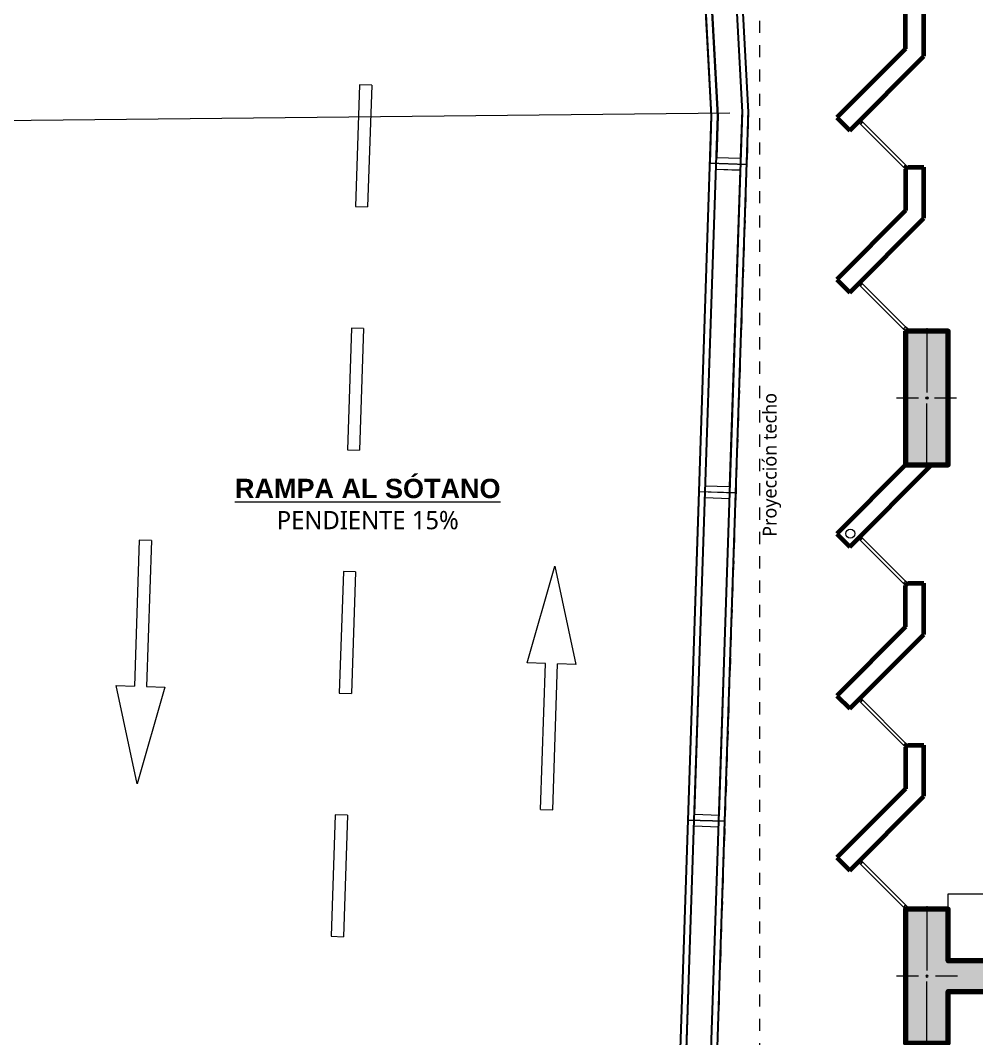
# Model space of a CAD drawing. Header units: millimetres. Extents: x 1 to 121, y 0 to 90.
# Drawn here: x 11.05 to 18.91, y 51.29 to 59.66 of the extents above; entities that cross this region are included whole.
import ezdxf

# ---------------------------------------------------------------- set-up
doc = ezdxf.new("R2010")
doc.units = ezdxf.units.MM
doc.linetypes.add('DASHED2', pattern=[0.375, 0.25, -0.125])
for name, color, linetype, lineweight in [('COLUMNAS 50', 32, 'Continuous', 70), ('Equipamiento SR', 23, 'Continuous', 0), ('GRAFO01', 7, 'Continuous', 0), ('I.S. CANALETAS', 12, 'Continuous', 0), ('letras sr', 7, 'Continuous', 5), ('Muros el', 144, 'Continuous', 60), ('Separador de bike pintado', 8, 'Continuous', 0), ('Structural - Bearing_Pen_No__20', 1, 'Continuous', 0), ('Vanos', 140, 'Continuous', 5)]:
    doc.layers.add(name, color=color, linetype=linetype, lineweight=lineweight)
doc.layers.add('Estructura - Carga', color=7, linetype='Continuous')
doc.layers.add('Estructura - Carga_Pen_No__167', color=7, linetype='Continuous', lineweight=13, true_color=0x6a6a6a)
doc.styles.add('Generales', font='trebuc.ttf', dxfattribs={"height": 0.1})
doc.styles.add('Santa Rosa 1 50', font='trebuc.ttf')

# ---------------------------------------------------------------- blocks, each defined once
blk = doc.blocks.new('Columna 1.10 x0.30')
at = {"true_color": 0xc7c8ca}
h = blk.add_hatch(color=9, dxfattribs=at)
h.dxf.hatch_style = 1
h.paths.add_polyline_path([(-234.8493, 113.8066), (-235.9493, 113.8066), (-235.9493, 113.4566), (-234.8493, 113.4566)])
h.paths.add_polyline_path([(-235.3906, 113.6316, -1), (-235.408, 113.6316, -1)], flags=16)
at = {"layer": 'COLUMNAS 50', "color": 1, "linetype": 'Continuous', "lineweight": 5}
for p, q in [((-235.3993, 113.8732), (-235.3993, 113.6932)), ((-235.9743, 113.6316), (-235.4443, 113.6316)), ((-234.8243, 113.6316), (-235.3543, 113.6316)), ((-235.3993, 113.5616), (-235.3993, 113.3816))]:
    blk.add_line(p, q, dxfattribs=at)
at = {"layer": 'COLUMNAS 50', "linetype": 'Continuous'}
blk.add_lwpolyline([(-235.9493, 113.4566), (-234.8493, 113.4566), (-234.8493, 113.8066), (-235.9493, 113.8066)], close=True, dxfattribs=at)
at = {"layer": 'COLUMNAS 50', "color": 1, "linetype": 'Continuous', "lineweight": 5}
blk.add_circle((-235.3993, 113.6316), 0.00871, dxfattribs=at)
blk.add_point((-235.3993, 113.6316), dxfattribs=at)
blk = doc.blocks.new('Columna tipo T')
at = {"true_color": 0x939598}
h = blk.add_hatch(color=252, dxfattribs=at)
h.dxf.hatch_style = 1
h.paths.add_polyline_path([(-221.2597, 44.724), (-220.8347, 44.724), (-220.8347, 45.074), (-221.9347, 45.074), (-221.9347, 44.724), (-221.5097, 44.724), (-221.5097, 43.524), (-221.2597, 43.524)])
h.paths.add_polyline_path([(-221.3934, 44.899, -1), (-221.3759, 44.899, -1)], flags=16)
at = {"layer": 'COLUMNAS 50', "linetype": 'Continuous'}
blk.add_lwpolyline([(-221.2597, 43.524), (-221.5097, 43.524), (-221.5097, 44.724), (-221.9347, 44.724), (-221.9347, 45.074), (-220.8347, 45.074), (-220.8347, 44.724), (-221.2597, 44.724)], close=True, dxfattribs=at)
at = {"layer": 'Structural - Bearing_Pen_No__20', "linetype": 'Continuous'}
for p, q in [((-221.3847, 44.969), (-221.3847, 45.149)), ((-221.9597, 44.899), (-221.4297, 44.899)), ((-220.8097, 44.899), (-221.3397, 44.899)), ((-221.3847, 44.649), (-221.3847, 44.829))]:
    blk.add_line(p, q, dxfattribs=at)
blk.add_circle((-221.3847, 44.899), 0.00871, dxfattribs=at)
blk.add_point((-221.3847, 44.899), dxfattribs=at)
blk = doc.blocks.new('Slab_15', base_point=(2452.8574, 2259.0435))
at = {"layer": 'Estructura - Carga_Pen_No__167', "color": 251, "linetype": 'Continuous', "lineweight": 13, "true_color": 0x6a6a6a, "flags": 128}
for points in [[(2452.8574, 2259.0435), (2453.1566, 2259.0335), (2453.1716, 2259.4826), (2453.0477, 2261.7521), (2452.7477, 2261.7357), (2452.8703, 2259.4333)], [(2452.9229, 2259.4338), (2452.9115, 2259.0907), (2453.107, 2259.0842), (2453.1215, 2259.4822), (2453.0005, 2261.7005), (2452.8006, 2261.6896)]]:
    blk.add_lwpolyline(points, close=True, dxfattribs=at)
blk = doc.blocks.new('Slab_16', base_point=(2452.924, 2259.4339))
at = {"layer": 'Estructura - Carga_Pen_No__167', "color": 251, "linetype": 'Continuous', "lineweight": 13, "true_color": 0x6a6a6a, "flags": 128}
blk.add_lwpolyline([(2452.924, 2259.4339), (2452.9122, 2259.0907), (2453.109, 2259.0841), (2453.1237, 2259.4448), (2453.0006, 2261.7005), (2452.8009, 2261.6896)], close=True, dxfattribs=at)
blk = doc.blocks.new('Slab_17', base_point=(2452.7671, 2256.345))
at = {"layer": 'Estructura - Carga_Pen_No__167', "color": 251, "linetype": 'Continuous', "lineweight": 13, "true_color": 0x6a6a6a, "flags": 128}
for points in [[(2452.7671, 2256.345), (2453.067, 2256.335), (2453.1566, 2259.0335), (2452.8568, 2259.0435)], [(2452.8151, 2256.3935), (2453.0186, 2256.3867), (2453.105, 2258.9856), (2452.9014, 2258.9924)]]:
    blk.add_lwpolyline(points, close=True, dxfattribs=at)
blk = doc.blocks.new('Slab_18', base_point=(2452.8151, 2256.3935))
at = {"layer": 'Estructura - Carga_Pen_No__167', "color": 251, "linetype": 'Continuous', "lineweight": 13, "true_color": 0x6a6a6a, "flags": 128}
blk.add_lwpolyline([(2452.8151, 2256.3935), (2453.0186, 2256.3867), (2453.105, 2258.9848), (2452.9014, 2258.9916)], close=True, dxfattribs=at)
blk = doc.blocks.new('Slab_20', base_point=(2452.924, 2259.4339))
at = {"layer": 'Estructura - Carga_Pen_No__167', "color": 251, "linetype": 'Continuous', "lineweight": 13, "true_color": 0x6a6a6a, "flags": 128}
blk.add_lwpolyline([(2452.924, 2259.4339), (2452.9122, 2259.0907), (2453.109, 2259.0841), (2453.1237, 2259.4448), (2453.0006, 2261.7005), (2452.8009, 2261.6896)], close=True, dxfattribs=at)
blk = doc.blocks.new('Slab_21', base_point=(2452.8151, 2256.3935))
at = {"layer": 'Estructura - Carga_Pen_No__167', "color": 251, "linetype": 'Continuous', "lineweight": 13, "true_color": 0x6a6a6a, "flags": 128}
blk.add_lwpolyline([(2452.8151, 2256.3935), (2453.0186, 2256.3867), (2453.105, 2258.9856), (2452.9014, 2258.9924)], close=True, dxfattribs=at)
blk = doc.blocks.new('Slab_22', base_point=(2452.6777, 2253.6464))
at = {"layer": 'Estructura - Carga_Pen_No__167', "color": 251, "linetype": 'Continuous', "lineweight": 13, "true_color": 0x6a6a6a, "flags": 128}
for points in [[(2452.6777, 2253.6464), (2452.9773, 2253.6365), (2453.067, 2256.335), (2452.7674, 2256.3449)], [(2452.7287, 2253.6949), (2452.9346, 2253.6881), (2453.021, 2256.287), (2452.8151, 2256.2939)]]:
    blk.add_lwpolyline(points, close=True, dxfattribs=at)
blk = doc.blocks.new('Slab_23', base_point=(2452.7287, 2253.6949))
at = {"layer": 'Estructura - Carga_Pen_No__167', "color": 251, "linetype": 'Continuous', "lineweight": 13, "true_color": 0x6a6a6a, "flags": 128}
blk.add_lwpolyline([(2452.7287, 2253.6949), (2452.9346, 2253.6881), (2453.021, 2256.287), (2452.8151, 2256.2939)], close=True, dxfattribs=at)
blk = doc.blocks.new('Slab_24', base_point=(2452.7287, 2253.6949))
at = {"layer": 'Estructura - Carga_Pen_No__167', "color": 251, "linetype": 'Continuous', "lineweight": 13, "true_color": 0x6a6a6a, "flags": 128}
blk.add_lwpolyline([(2452.7287, 2253.6949), (2452.9346, 2253.6881), (2453.021, 2256.287), (2452.8151, 2256.2939)], close=True, dxfattribs=at)
blk = doc.blocks.new('Slab_25', base_point=(2452.588, 2250.9479))
at = {"layer": 'Estructura - Carga_Pen_No__167', "color": 251, "linetype": 'Continuous', "lineweight": 13, "true_color": 0x6a6a6a, "flags": 128}
for points in [[(2452.588, 2250.9479), (2452.8876, 2250.9379), (2452.9773, 2253.6364), (2452.6777, 2253.6464)], [(2452.6387, 2250.9974), (2452.8428, 2250.9906), (2452.9292, 2253.589), (2452.725, 2253.5958)]]:
    blk.add_lwpolyline(points, close=True, dxfattribs=at)
blk = doc.blocks.new('Slab_26', base_point=(2452.6387, 2250.9974))
at = {"layer": 'Estructura - Carga_Pen_No__167', "color": 251, "linetype": 'Continuous', "lineweight": 13, "true_color": 0x6a6a6a, "flags": 128}
blk.add_lwpolyline([(2452.6387, 2250.9974), (2452.8428, 2250.9906), (2452.9292, 2253.589), (2452.725, 2253.5958)], close=True, dxfattribs=at)
blk = doc.blocks.new('Slab_27', base_point=(2452.6387, 2250.9974))
at = {"layer": 'Estructura - Carga_Pen_No__167', "color": 251, "linetype": 'Continuous', "lineweight": 13, "true_color": 0x6a6a6a, "flags": 128}
blk.add_lwpolyline([(2452.6387, 2250.9974), (2452.8428, 2250.9906), (2452.9292, 2253.589), (2452.725, 2253.5958)], close=True, dxfattribs=at)

msp = doc.modelspace()

# ---------------------------------------------------------------- linework, layer by layer
at = {"color": 251, "lineweight": 0, "true_color": 0x636466}
msp.add_line((16.8806, 58.8938), (10.8753, 58.8316), dxfattribs=at)
at = {"color": 6}
for points in [[(16.447, 50.3871), (16.5367, 53.0856), (16.6263, 55.7842), (16.7295, 58.8725), (16.3131, 66.5669), (16.279, 67.4856), (16.1705, 69.3895), (16.168, 71.293), (17.9171, 71.2888, 0.084099), (16.9243, 69.501, 0.084702), (16.579, 67.4847), (16.6325, 66.2158), (16.6862, 65.2353), (16.7598, 63.8873), (16.9069, 61.1913), (17.0304, 58.9019), (16.9262, 55.7742), (16.8365, 53.0757), (16.7468, 50.3771)], [(16.497, 50.3855), (16.5867, 53.0839), (16.6763, 55.7825), (16.7796, 58.873), (16.363, 66.5692), (16.329, 67.488), (16.2205, 69.3909), (16.2181, 71.2429), (17.8144, 71.239, 0.079898), (16.8772, 69.5177, 0.084746), (16.529, 67.4836), (16.5826, 66.2133), (16.6363, 65.2326), (16.7099, 63.8846), (16.857, 61.1886), (16.9803, 58.9014), (16.8762, 55.7758), (16.7865, 53.0773), (16.6968, 50.3788)]]:
    msp.add_lwpolyline(points, format="xyb", dxfattribs=at)
at = {"layer": 'Equipamiento SR'}
msp.add_lwpolyline([(18.674, 51.9285), (18.674, 52.4785), (19.374, 52.4785), (19.374, 51.9285), (18.674, 51.9285)], dxfattribs=at)
at = {"layer": 'GRAFO01', "color": 251, "linetype": 'DASHED2', "lineweight": 9, "ltscale": 0.4}
for p, q in [((17.124, 61.4535), (17.124, 42.1535)), ((17.0306, 58.8128), (16.6457, 47.2281))]:
    msp.add_line(p, q, dxfattribs=at)
at = {"layer": 'I.S. CANALETAS'}
msp.add_circle((17.8696, 55.4396), 0.0375, dxfattribs=at)
at = {"layer": 'Muros el', "ltscale": 0.05}
for p, q in [((18.324, 58.4336), (18.3417, 58.4512)), ((18.3417, 58.4512), (18.474, 58.4512)), ((18.474, 58.0314), (18.474, 58.4512)), ((18.324, 55.0136), (18.3417, 55.0313)), ((18.3417, 55.0313), (18.474, 55.0313)), ((18.324, 53.6836), (18.3417, 53.7012)), ((18.3417, 53.7012), (18.474, 53.7012)), ((18.474, 53.2814), (18.474, 53.7012))]:
    msp.add_line(p, q, dxfattribs=at)
for points in [[(18.324, 59.4235), (18.324, 59.7636)], [(18.474, 59.5936), (18.474, 59.7813)], [(18.474, 59.3614), (18.474, 59.5936)], [(18.324, 59.4235), (17.7583, 58.8578)], [(17.8644, 58.7518), (18.474, 59.3614)], [(17.7583, 58.8578), (17.8644, 58.7518)], [(18.324, 58.4336), (18.324, 58.0935)], [(18.324, 58.0935), (17.7583, 57.5278)], [(17.8644, 57.4217), (18.474, 58.0314)], [(17.7583, 57.5278), (17.8644, 57.4217)], [(18.324, 56.0035), (17.7583, 55.4379)], [(17.8644, 55.3318), (18.5361, 56.0035)], [(17.7583, 55.4379), (17.8644, 55.3318)], [(18.324, 54.6735), (18.324, 55.0136)], [(18.474, 54.6114), (18.474, 55.0313)], [(18.324, 54.6735), (17.7583, 54.1078)], [(17.8644, 54.0018), (18.474, 54.6114)], [(17.7583, 54.1078), (17.8644, 54.0018)], [(18.324, 53.6836), (18.324, 53.3435)], [(18.324, 53.3435), (17.7583, 52.7778)], [(17.8644, 52.6717), (18.474, 53.2814)], [(17.7583, 52.7778), (17.8644, 52.6717)]]:
    msp.add_lwpolyline(points, dxfattribs=at)
at = {"layer": 'Separador de bike pintado'}
for p, q in [((13.8367, 59.1269), (13.8035, 58.1275)), ((13.9366, 59.1236), (13.8367, 59.1269)), ((13.9366, 59.1236), (13.9034, 58.1242)), ((13.8035, 58.1275), (13.9034, 58.1242)), ((13.7703, 57.128), (13.7371, 56.1286)), ((13.8702, 57.1247), (13.7703, 57.128)), ((13.8702, 57.1247), (13.837, 56.1253)), ((13.7371, 56.1286), (13.837, 56.1253)), ((12.0266, 55.385), (11.9867, 54.1856)), ((12.1265, 55.3817), (12.0266, 55.385)), ((12.1265, 55.3817), (12.0867, 54.1823)), ((15.2146, 54.3781), (15.4411, 55.1711)), ((15.4411, 55.1711), (15.6144, 54.3649)), ((13.7039, 55.1291), (13.6707, 54.1297)), ((13.8038, 55.1258), (13.7039, 55.1291)), ((13.8038, 55.1258), (13.7706, 54.1264)), ((15.3645, 54.3732), (15.2146, 54.3781)), ((15.3247, 53.1738), (15.3645, 54.3732)), ((15.4246, 53.1705), (15.4645, 54.3698)), ((15.6144, 54.3649), (15.4645, 54.3698)), ((11.8368, 54.1906), (11.9867, 54.1856)), ((12.0101, 53.3844), (11.8368, 54.1906)), ((12.2366, 54.1773), (12.0101, 53.3844)), ((12.0867, 54.1823), (12.2366, 54.1773)), ((13.6707, 54.1297), (13.7706, 54.1264)), ((13.6374, 53.1302), (13.6042, 52.1308)), ((13.7374, 53.1269), (13.6374, 53.1302)), ((13.7374, 53.1269), (13.7042, 52.1275)), ((15.3247, 53.1738), (15.4246, 53.1705)), ((13.6042, 52.1308), (13.7042, 52.1275))]:
    msp.add_line(p, q, dxfattribs=at)
at = {"layer": 'Vanos', "color": 7, "linetype": 'Continuous'}
for p, q in [((17.9528, 58.8402), (17.9351, 58.8225)), ((18.324, 58.4336), (17.9351, 58.8225)), ((17.9351, 58.8225), (17.9528, 58.8048)), ((17.9704, 58.8225), (17.9528, 58.8402)), ((17.9704, 58.8225), (17.9528, 58.8048)), ((18.324, 58.4689), (17.9704, 58.8225)), ((18.324, 58.4689), (18.3063, 58.4512)), ((18.3063, 58.4512), (18.324, 58.4336)), ((18.3417, 58.4512), (18.324, 58.4689)), ((17.9528, 57.5101), (17.9351, 57.4925)), ((18.324, 57.1035), (17.9351, 57.4925)), ((17.9351, 57.4925), (17.9528, 57.4748)), ((17.9704, 57.4925), (17.9528, 57.5101)), ((17.9704, 57.4925), (17.9528, 57.4748)), ((18.324, 57.1389), (17.9704, 57.4925)), ((18.324, 57.1389), (18.3063, 57.1212)), ((18.3063, 57.1212), (18.324, 57.1035)), ((18.3417, 57.1212), (18.324, 57.1389)), ((18.3417, 57.1212), (18.324, 57.1035)), ((17.9528, 55.4202), (17.9351, 55.4025)), ((18.324, 55.0136), (17.9351, 55.4025)), ((17.9351, 55.4025), (17.9528, 55.3848)), ((17.9704, 55.4025), (17.9528, 55.4202)), ((17.9704, 55.4025), (17.9528, 55.3848)), ((18.324, 55.049), (17.9704, 55.4025)), ((18.324, 55.049), (18.3063, 55.0313)), ((18.3063, 55.0313), (18.324, 55.0136)), ((18.3417, 55.0313), (18.324, 55.049)), ((17.9528, 54.0902), (17.9351, 54.0725)), ((18.324, 53.6836), (17.9351, 54.0725)), ((17.9351, 54.0725), (17.9528, 54.0548)), ((17.9704, 54.0725), (17.9528, 54.0902)), ((17.9704, 54.0725), (17.9528, 54.0548)), ((18.324, 53.7189), (17.9704, 54.0725)), ((18.324, 53.7189), (18.3063, 53.7012)), ((18.3417, 53.7012), (18.324, 53.7189)), ((18.3063, 53.7012), (18.324, 53.6836)), ((17.9528, 52.7601), (17.9351, 52.7425)), ((18.324, 52.3535), (17.9351, 52.7425)), ((17.9351, 52.7425), (17.9528, 52.7248)), ((17.9704, 52.7425), (17.9528, 52.7601)), ((17.9704, 52.7425), (17.9528, 52.7248)), ((18.324, 52.3889), (17.9704, 52.7425)), ((18.324, 52.3889), (18.3063, 52.3712)), ((18.3417, 52.3712), (18.324, 52.3889)), ((18.3063, 52.3712), (18.324, 52.3535)), ((18.3417, 52.3712), (18.324, 52.3535))]:
    msp.add_line(p, q, dxfattribs=at)

# ---------------------------------------------------------------- block references
at = {"layer": 'COLUMNAS 50', "rotation": 270}
msp.add_blockref('Columna 1.10 x0.30', (-95.1326, -178.8458), dxfattribs=at)
at = {"layer": 'COLUMNAS 50', "xscale": -1, "rotation": 90}
msp.add_blockref('Columna tipo T', (63.398, -169.5811), dxfattribs=at)
at = {"layer": 'Estructura - Carga', "color": 251, "linetype": 'Continuous', "lineweight": 13, "true_color": 0x6a6a6a}
for name, p in [('Slab_15', (16.7166, 58.4827)), ('Slab_16', (16.7832, 58.8731)), ('Slab_20', (16.7832, 58.8731)), ('Slab_17', (16.6263, 55.7842)), ('Slab_21', (16.6743, 55.8327)), ('Slab_18', (16.6743, 55.8327)), ('Slab_22', (16.5369, 53.0856)), ('Slab_23', (16.5879, 53.1341)), ('Slab_24', (16.5879, 53.1341)), ('Slab_25', (16.4472, 50.3871)), ('Slab_26', (16.4979, 50.4366)), ('Slab_27', (16.4979, 50.4366))]:
    msp.add_blockref(name, p, dxfattribs=at)

# ---------------------------------------------------------------- texts
at = {"layer": 'letras sr', "insert": (17.1501, 55.4132), "char_height": 0.13, "attachment_point": 1, "rotation": 90, "style": 'Generales'}
msp.add_mtext('{\\H0.86957x;Proyección techo} ', dxfattribs=at)
at = {"layer": 'letras sr', "insert": (12.1823, 55.89), "char_height": 0.15884, "attachment_point": 1, "style": 'Santa Rosa 1 50'}
msp.add_mtext_dynamic_manual_height_columns('\\pxqc;{\\fSwis721 Ex BT|b1|i0|c0|p34;\\LRAMPA AL SÓTANO\\P\\fTrebuchet MS|b0|i0|c0|p34;\\H0.94435x;\\lPENDIENTE 15%}', width=3.443884, gutter_width=1, heights=[0], dxfattribs=at)

doc.saveas('drawing.dxf')
